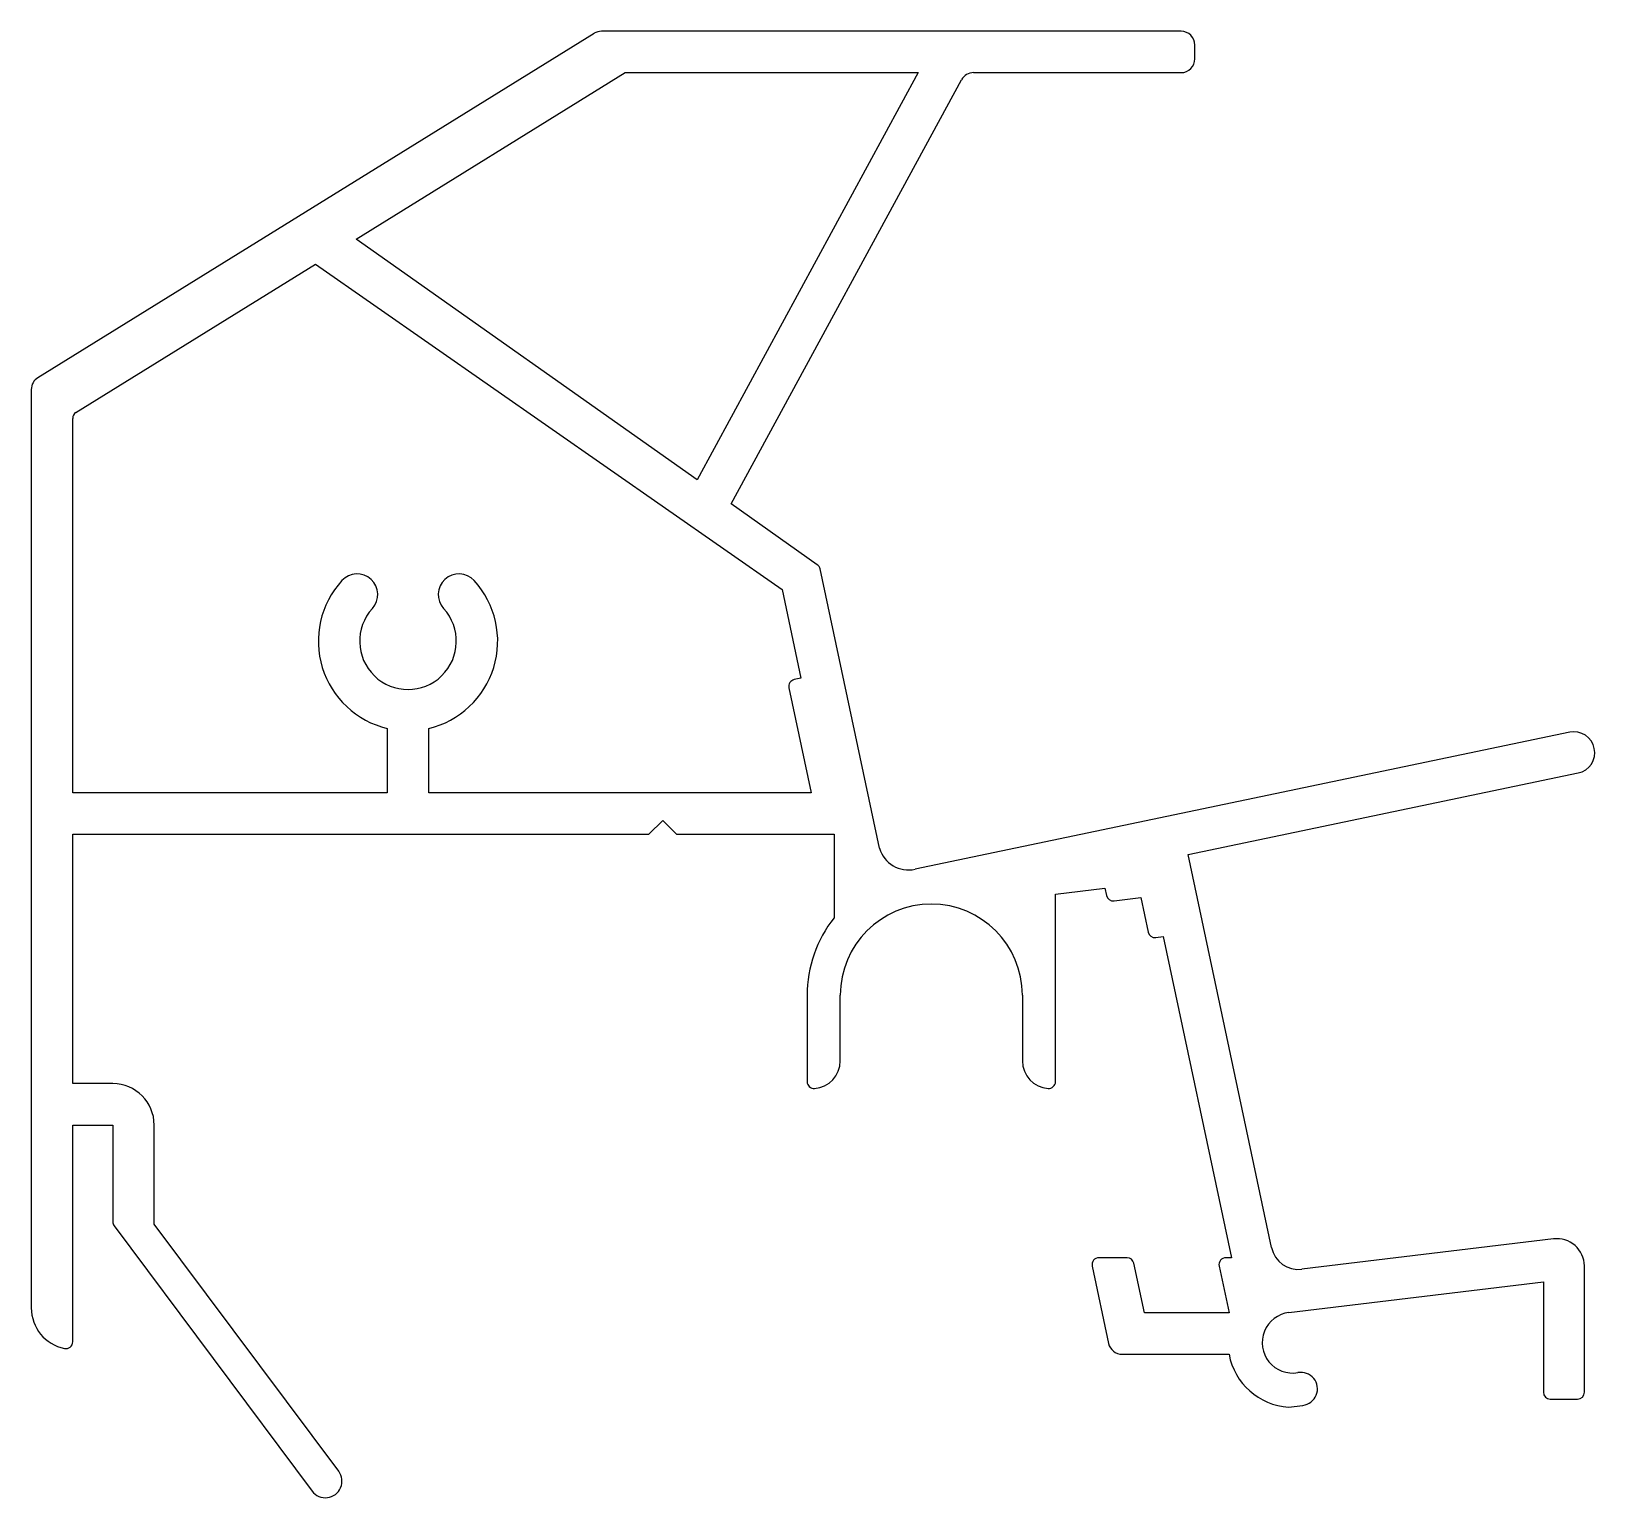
# Model space of a CAD drawing. Extents: x 1801.8 to 1858.5, y 1818.6 to 1871.7.
import ezdxf

# ---------------------------------------------------------------- set-up
doc = ezdxf.new("R2010")
doc.units = 0
doc.layers.get('0').update_dxf_attribs({"linetype": 'CONTINUOUS'})

msp = doc.modelspace()

# ---------------------------------------------------------------- linework, layer by layer
for p, q in [((1822.246, 1871.664), (1802.082, 1859.182)), ((1843.506, 1871.739), (1822.509, 1871.739)), ((1844.006, 1870.739), (1844.006, 1871.239)), ((1813.616, 1864.205), (1823.363, 1870.239)), ((1823.363, 1870.239), (1833.987, 1870.239)), ((1833.987, 1870.239), (1825.97, 1855.482)), ((1835.991, 1870.239), (1843.506, 1870.239)), ((1827.203, 1854.611), (1835.552, 1869.978)), ((1825.97, 1855.482), (1813.616, 1864.205)), ((1803.464, 1857.92), (1812.143, 1863.293)), ((1812.143, 1863.293), (1829.051, 1851.512)), ((1801.845, 1858.757), (1801.845, 1825.467)), ((1803.345, 1844.137), (1803.345, 1857.708)), ((1830.327, 1852.405), (1827.203, 1854.611)), ((1832.579, 1842.127), (1830.427, 1852.253)), ((1829.051, 1851.512), (1829.735, 1848.293)), ((1829.735, 1848.293), (1829.491, 1848.241)), ((1829.298, 1847.944), (1830.108, 1844.133)), ((1814.746, 1846.47), (1814.746, 1844.135)), ((1816.246, 1844.135), (1816.246, 1846.47)), ((1857.589, 1846.331), (1833.867, 1841.365)), ((1843.762, 1841.898), (1857.898, 1844.857)), ((1814.746, 1844.135), (1803.345, 1844.137)), ((1830.108, 1844.133), (1816.246, 1844.135)), ((1824.224, 1842.633), (1824.724, 1843.133)), ((1824.724, 1843.133), (1825.224, 1842.633)), ((1803.345, 1833.598), (1803.345, 1842.633)), ((1803.345, 1842.633), (1824.224, 1842.633)), ((1825.224, 1842.633), (1830.938, 1842.633)), ((1830.938, 1842.633), (1830.938, 1839.607)), ((1846.789, 1827.653), (1843.762, 1841.898)), ((1838.958, 1840.469), (1840.748, 1840.685)), ((1840.748, 1840.685), (1840.805, 1840.418)), ((1838.958, 1833.67), (1838.958, 1840.469)), ((1841.079, 1840.221), (1842.048, 1840.338)), ((1842.048, 1840.338), (1842.314, 1839.089)), ((1842.588, 1838.893), (1842.86, 1838.925)), ((1842.86, 1838.925), (1845.334, 1827.287)), ((1829.958, 1836.803), (1829.958, 1833.67)), ((1831.158, 1834.418), (1831.158, 1836.803)), ((1837.758, 1836.803), (1837.758, 1834.418)), ((1804.799, 1833.598), (1803.345, 1833.598)), ((1803.345, 1824.242), (1803.345, 1832.098)), ((1803.345, 1832.098), (1804.799, 1832.098)), ((1804.799, 1832.098), (1804.799, 1828.595)), ((1806.299, 1828.509), (1806.299, 1832.098)), ((1804.848, 1828.446), (1812.024, 1818.83)), ((1812.985, 1819.548), (1806.299, 1828.509)), ((1857.006, 1827.968), (1847.887, 1826.868)), ((1841.553, 1827.287), (1840.531, 1827.287)), ((1842.181, 1825.287), (1841.798, 1827.089)), ((1845.334, 1827.287), (1845.131, 1827.287)), ((1840.286, 1826.985), (1840.882, 1824.183)), ((1844.887, 1826.985), (1845.248, 1825.287)), ((1858.125, 1822.414), (1858.125, 1826.993)), ((1847.415, 1825.3), (1856.635, 1826.413)), ((1856.635, 1826.413), (1856.635, 1822.414)), ((1845.248, 1825.287), (1842.181, 1825.287)), ((1841.371, 1823.787), (1845.248, 1823.787)), ((1847.405, 1821.874), (1847.92, 1821.936)), ((1856.885, 1822.164), (1857.875, 1822.164))]:
    msp.add_line(p, q)
for centre, radius, start, end in [((1822.509, 1871.239), 0.5, 90, 121.7595), ((1843.506, 1871.239), 0.5, 0, 90), ((1843.506, 1870.739), 0.5, 270, 360), ((1835.991, 1869.739), 0.5, 90, 151.4858), ((1802.345, 1858.757), 0.5, 121.7595, 180), ((1803.595, 1857.708), 0.25, 121.7595, 180), ((1813.653, 1851.322), 0.75, 317.5, 137.5), ((1817.339, 1851.322), 0.75, 42.5, 222.5), ((1830.182, 1852.201), 0.25, 12, 54.7731), ((1815.496, 1849.633), 3.25, 137.5, 256.6576), ((1815.496, 1849.633), 3.25, 283.3424, 42.5), ((1815.496, 1849.633), 1.75, 137.5, 42.5), ((1829.543, 1847.996), 0.25, 101.9999, 192), ((1857.744, 1845.594), 0.753, 281.8222, 101.8222), ((1833.64, 1842.45), 1.109, 196.9404, 281.8222), ((1834.458, 1836.803), 3.3, 0, 180), ((1841.049, 1840.469), 0.25, 192, 276.8817), ((1834.458, 1836.803), 4.5, 141.4619, 180), ((1842.559, 1839.141), 0.25, 192, 276.8817), ((1830.158, 1834.418), 1, 273.8226, 0), ((1838.758, 1834.418), 1, 180, 266.1774), ((1804.799, 1832.098), 1.5, 0, 90), ((1830.208, 1833.67), 0.25, 180, 273.8226), ((1838.708, 1833.67), 0.25, 266.1774, 0), ((1805.049, 1828.595), 0.25, 180, 216.7308), ((1847.768, 1827.861), 1, 192, 276.8817), ((1857.125, 1826.976), 1, 1, 96.8817), ((1840.531, 1827.037), 0.25, 90, 192), ((1841.553, 1827.037), 0.25, 12, 90), ((1845.131, 1827.037), 0.25, 90, 192), ((1803.345, 1825.467), 1.5, 180, 258.463), ((1847.547, 1824.208), 1.1, 96.8817, 280.2079), ((1803.095, 1824.242), 0.25, 258.463, 0), ((1841.371, 1824.287), 0.5, 192, 270), ((1847.548, 1824.208), 2.338, 190.3697, 266.5119), ((1847.849, 1822.533), 0.601, 276.8289, 100.2079), ((1856.885, 1822.414), 0.25, 180, 270), ((1857.875, 1822.414), 0.25, 270, 0), ((1812.504, 1819.189), 0.6, 216.7308, 36.7308)]:
    msp.add_arc(centre, radius, start, end)

doc.saveas('drawing.dxf')
